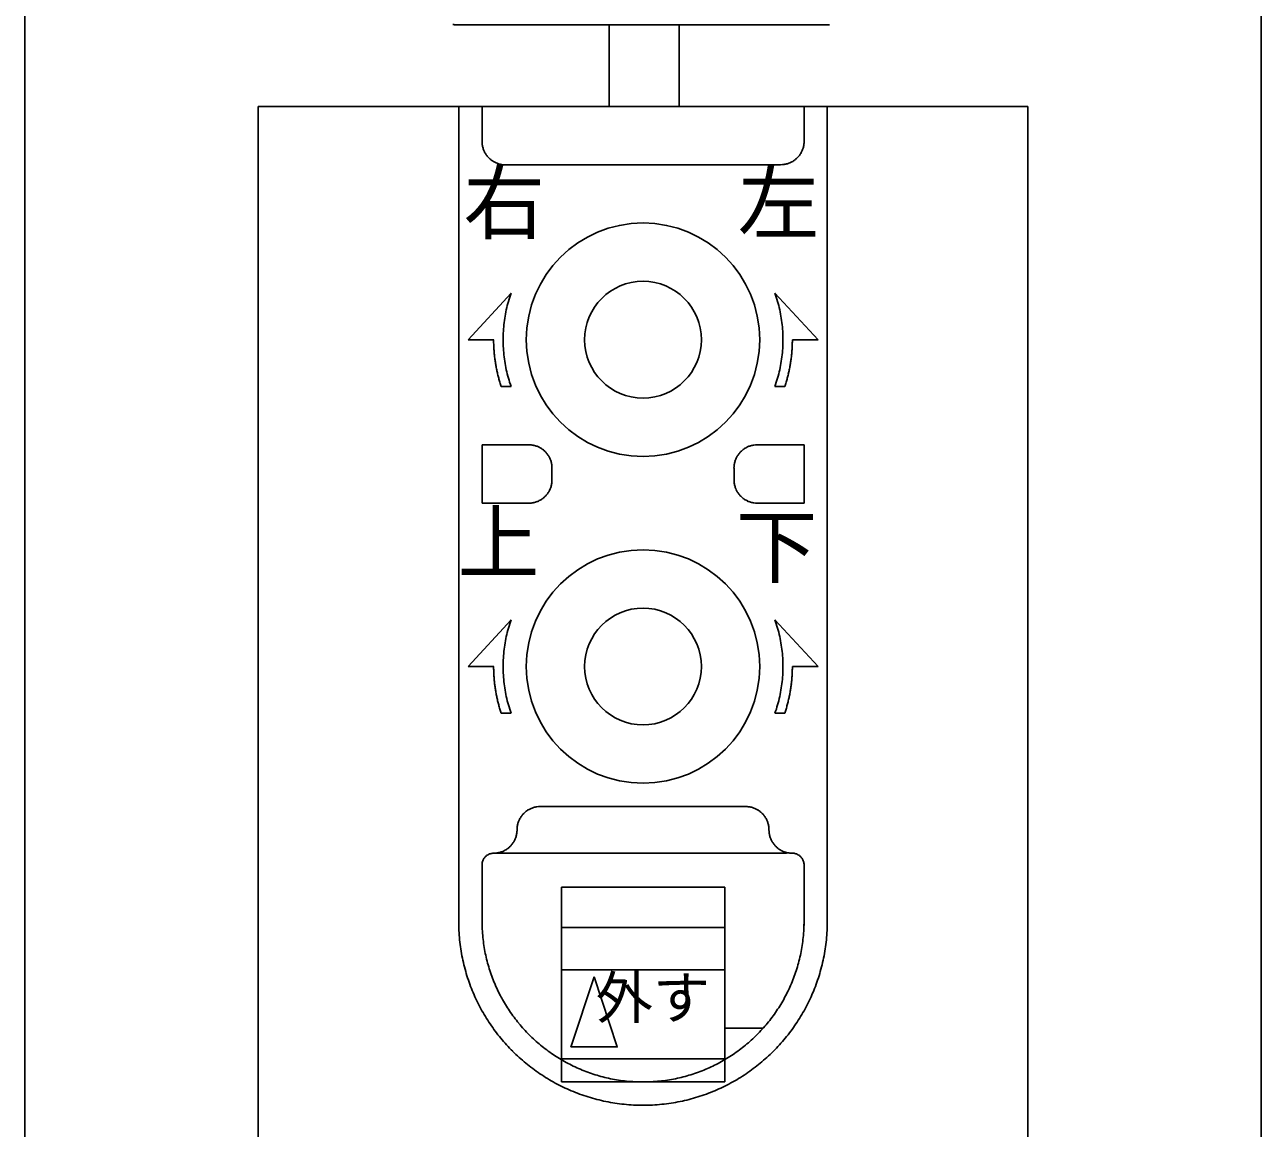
# Model space of a CAD drawing. Units: millimetres at full size; details may follow other scales. Extents: x -800 to 800, y -560 to 560.
# Drawn here: x -183.2 to -130.2, y 333.2 to 380.5 of the extents above; entities that cross this region are included whole.
import ezdxf
from ezdxf.enums import TextEntityAlignment as Align

# ---------------------------------------------------------------- set-up
doc = ezdxf.new("R2010")
doc.units = ezdxf.units.MM
doc.header["$LTSCALE"] = 4
doc.layers.add('2-0', color=7, linetype='Continuous', lineweight=25)
doc.styles.add('ＭＳ ゴシック', font='')
doc.styles.get('ＭＳ ゴシック').set_extended_font_data('MS Gothic')

msp = doc.modelspace()

# ---------------------------------------------------------------- linework, layer by layer
at = {"layer": '2-0'}
for p, q in [((-183.234, 166), (-183.234, 421)), ((-130.238, 166), (-130.238, 421)), ((-164.735, 380.503), (-148.738, 380.503)), ((-158.186, 380.503), (-158.186, 377.002)), ((-155.184, 380.503), (-155.184, 377.002)), ((-173.234, 377.007), (-140.238, 377.007)), ((-173.234, 166), (-173.234, 377.002)), ((-164.636, 341.909), (-164.636, 377.007)), ((-164.636, 377.007), (-148.836, 377.007)), ((-163.634, 377.007), (-163.634, 375.508)), ((-149.834, 375.508), (-149.834, 377.007)), ((-148.836, 341.909), (-148.836, 377.007)), ((-140.238, 377.002), (-140.238, 166)), ((-162.637, 374.506), (-150.836, 374.506)), ((-164.234, 367.009), (-162.391, 369.008)), ((-151.082, 369.008), (-149.234, 367.009)), ((-164.234, 367.009), (-163.135, 367.009)), ((-150.335, 367.009), (-149.234, 367.009)), ((-162.815, 365.007), (-162.391, 365.007)), ((-151.082, 365.007), (-150.657, 365.007)), ((-163.634, 360.006), (-163.634, 362.506)), ((-163.634, 362.506), (-161.635, 362.506)), ((-151.838, 362.506), (-149.834, 362.506)), ((-149.834, 362.506), (-149.834, 360.006)), ((-160.637, 361.005), (-160.637, 361.509)), ((-152.835, 361.509), (-152.835, 361.005)), ((-163.634, 360.006), (-161.635, 360.006)), ((-151.838, 360.006), (-149.834, 360.006)), ((-164.234, 353.007), (-162.391, 355.007)), ((-151.082, 355.007), (-149.234, 353.007)), ((-164.234, 353.007), (-163.135, 353.007)), ((-150.335, 353.007), (-149.234, 353.007)), ((-162.815, 351.007), (-162.391, 351.007)), ((-151.082, 351.007), (-150.657, 351.007)), ((-161.138, 347.008), (-152.339, 347.008)), ((-163.138, 345.009), (-150.585, 345.009)), ((-163.634, 341.909), (-163.634, 344.508)), ((-149.834, 344.508), (-149.834, 341.909)), ((-153.234, 343.555), (-160.234, 343.555)), ((-153.234, 343.555), (-153.234, 336.201)), ((-160.234, 341.824), (-153.234, 341.824)), ((-153.234, 340.007), (-160.234, 340.007)), ((-158.834, 339.708), (-159.836, 336.704)), ((-153.234, 337.507), (-151.592, 337.507)), ((-160.234, 336.201), (-153.234, 336.201)), ((-153.234, 336.201), (-153.234, 335.207)), ((-160.234, 335.207), (-153.234, 335.207))]:
    msp.add_line(p, q, dxfattribs=at)
for points in [[(-160.234, 335.207), (-160.234, 336.201), (-160.234, 343.555)], [(-159.836, 336.706), (-157.837, 336.706), (-158.834, 339.71)]]:
    msp.add_lwpolyline(points, dxfattribs=at)
for centre, radius in [((-156.736, 367.009), 5.001), ((-156.736, 367.009), 2.501), ((-156.736, 353.007), 5.001), ((-156.736, 353.007), 2.501)]:
    msp.add_circle(centre, radius, dxfattribs=at)
for centre, radius, start, end in [((-164.735, 381.513), 1.012, 261.5897, 270.0173), ((-162.616, 375.508), 1.018, 179.9839, 188.3648), ((-162.631, 375.506), 1.003, 188.376, 196.6689), ((-162.633, 375.505), 1.001, 196.6751, 204.8421), ((-150.827, 375.508), 0.995, 334.9042, 343.1417), ((-150.827, 375.508), 0.996, 343.1491, 351.5299), ((-150.842, 375.51), 1.01, 351.5426, 0.0172), ((-162.63, 375.507), 1.005, 204.8438, 212.8903), ((-162.627, 375.509), 1.008, 212.8888, 220.854), ((-162.627, 375.508), 1.008, 220.8509, 228.7952), ((-162.63, 375.505), 1.003, 228.7921, 236.7831), ((-150.842, 375.517), 1.012, 302.9572, 310.9074), ((-150.843, 375.518), 1.014, 310.9038, 318.834), ((-150.839, 375.515), 1.01, 318.8307, 326.8115), ((-150.833, 375.511), 1.002, 326.8102, 334.9017), ((-162.635, 375.498), 0.995, 236.7818, 244.879), ((-162.638, 375.49), 0.987, 244.8811, 253.1221), ((-162.638, 375.489), 0.986, 253.129, 261.5152), ((-162.637, 375.501), 0.998, 261.5275, 270.0151), ((-150.836, 375.511), 1.005, 269.9883, 278.4212), ((-150.835, 375.502), 0.996, 278.4318, 286.7479), ((-150.835, 375.505), 0.999, 286.7532, 294.9224), ((-150.838, 375.512), 1.006, 294.9232, 302.9595), ((-156.676, 366.998), 6.057, 160.6211, 164.1586), ((-156.75, 366.995), 6.015, 15.9891, 19.5549), ((-156.691, 367.003), 6.042, 164.1589, 167.6882), ((-156.729, 367.001), 5.994, 12.429, 15.9888), ((-156.709, 367.006), 6.023, 171.2109, 174.7283), ((-156.702, 367.005), 6.031, 167.6884, 171.2108), ((-156.714, 367.004), 5.978, 8.8742, 12.4288), ((-156.704, 367.006), 5.968, 5.3233, 8.874), ((-156.714, 367.007), 6.018, 174.7283, 178.2428), ((-156.697, 367.006), 5.961, 1.7745, 5.3231), ((-156.883, 367.009), 6.255, 180.0006, 181.703), ((-156.853, 367.01), 6.284, 181.7031, 183.3942), ((-156.718, 367.007), 6.015, 178.2429, 181.7571), ((-156.72, 367.007), 6.013, 181.7572, 185.2738), ((-156.691, 367.007), 5.955, 354.6748, 358.2255), ((-156.693, 367.007), 5.957, 358.2257, 1.7743), ((-156.619, 367.01), 6.284, 356.6058, 358.2969), ((-156.59, 367.009), 6.255, 358.297, 359.9994), ((-156.818, 367.012), 6.32, 183.3943, 185.0733), ((-156.777, 367.015), 6.361, 185.0734, 186.7398), ((-156.732, 367.021), 6.407, 186.7399, 188.3931), ((-156.72, 367.007), 6.013, 185.2739, 188.7954), ((-156.693, 367.007), 5.957, 351.1196, 354.6746), ((-156.741, 367.021), 6.407, 351.6069, 353.2601), ((-156.695, 367.015), 6.361, 353.2602, 354.9266), ((-156.655, 367.012), 6.32, 354.9267, 356.6057), ((-156.682, 367.028), 6.457, 188.3932, 190.0327), ((-156.627, 367.038), 6.512, 190.0328, 191.6585), ((-156.57, 367.05), 6.571, 191.6585, 193.27), ((-156.718, 367.007), 6.015, 188.7955, 192.3241), ((-156.712, 367.008), 6.021, 192.3243, 195.8619), ((-156.709, 367.01), 5.973, 343.9903, 347.5583), ((-156.699, 367.008), 5.963, 347.5586, 351.1194), ((-156.903, 367.05), 6.571, 346.73, 348.3415), ((-156.845, 367.038), 6.512, 348.3415, 349.9672), ((-156.791, 367.028), 6.457, 349.9673, 351.6068), ((-156.509, 367.064), 6.633, 193.2701, 194.8673), ((-156.446, 367.081), 6.699, 194.8674, 196.4503), ((-156.38, 367.1), 6.767, 196.4503, 198.0189), ((-156.702, 367.011), 6.032, 195.8622, 199.4097), ((-156.725, 367.015), 5.989, 340.4142, 343.99), ((-157.092, 367.1), 6.767, 341.981, 343.5497), ((-157.027, 367.081), 6.699, 343.5497, 345.1326), ((-156.963, 367.064), 6.633, 345.1327, 346.7299), ((-161.634, 361.491), 1.015, 81.6221, 90.0204), ((-161.631, 361.511), 0.995, 73.2717, 81.6098), ((-151.84, 361.516), 0.99, 98.4412, 106.7854), ((-151.838, 361.503), 1.003, 89.985, 98.4295), ((-161.63, 361.516), 0.99, 65.0356, 73.264), ((-161.631, 361.514), 0.992, 56.9213, 65.0324), ((-161.633, 361.511), 0.996, 48.9004, 56.9215), ((-161.635, 361.509), 0.999, 40.9213, 48.9024), ((-161.634, 361.509), 0.998, 32.923, 40.9235), ((-161.632, 361.511), 0.995, 24.8499, 32.9239), ((-151.839, 361.508), 0.997, 146.935, 155.0027), ((-151.834, 361.504), 1.003, 138.9652, 146.9366), ((-151.832, 361.502), 1.006, 131.0315, 138.9685), ((-151.833, 361.504), 1.003, 123.0634, 131.0348), ((-151.837, 361.51), 0.997, 114.9973, 123.065), ((-151.84, 361.516), 0.991, 106.7919, 114.9955), ((-161.629, 361.512), 0.992, 16.6652, 24.8478), ((-161.633, 361.511), 0.996, 8.3642, 16.6589), ((-161.649, 361.509), 1.012, 359.9832, 8.3532), ((-151.833, 361.509), 1.003, 171.5705, 180.015), ((-151.845, 361.51), 0.99, 163.2146, 171.5588), ((-151.845, 361.51), 0.991, 155.0045, 163.2081), ((-161.656, 361.005), 1.019, 351.6768, 0.0181), ((-151.825, 361.005), 1.01, 179.9837, 188.3992), ((-161.635, 361.003), 0.999, 319.1261, 327.1327), ((-161.634, 361.002), 0.997, 327.1321, 335.2062), ((-161.633, 361.001), 0.996, 335.2085, 343.3829), ((-161.638, 361.003), 1.001, 343.3893, 351.6659), ((-151.84, 361.003), 0.995, 188.4109, 196.7369), ((-151.841, 361.003), 0.994, 196.7435, 204.939), ((-151.837, 361.005), 0.999, 204.941, 213.0088), ((-151.833, 361.008), 1.004, 213.0075, 220.9852), ((-161.634, 361.02), 1.015, 269.9793, 278.3795), ((-161.631, 361), 0.994, 278.3919, 286.7357), ((-161.63, 360.994), 0.989, 286.7435, 294.9809), ((-161.631, 360.996), 0.991, 294.9843, 303.1064), ((-161.633, 361), 0.995, 303.1064, 311.1389), ((-161.635, 361.003), 0.998, 311.1371, 319.1281), ((-151.831, 361.009), 1.005, 220.9821, 228.9289), ((-151.834, 361.006), 1.002, 228.9259, 236.9087), ((-151.837, 361.001), 0.996, 236.9073, 244.986), ((-151.84, 360.995), 0.99, 244.9879, 253.2005), ((-151.84, 360.995), 0.99, 253.2071, 261.5571), ((-151.838, 361.008), 1.002, 261.5688, 270.0154), ((-156.732, 353.009), 6, 164.1214, 167.668), ((-156.732, 353.009), 6, 160.5599, 164.1212), ((-156.695, 353.006), 5.958, 16.0268, 19.6166), ((-156.689, 353.008), 5.953, 12.4494, 16.0265), ((-156.729, 353.009), 6.003, 167.6681, 171.2019), ((-156.687, 353.008), 5.951, 8.8832, 12.4493), ((-156.721, 353.008), 6.011, 174.7257, 178.2429), ((-156.725, 353.008), 6.007, 171.2019, 174.7257), ((-156.688, 353.008), 5.952, 5.3258, 8.8831), ((-156.69, 353.008), 5.954, 1.7744, 5.3258), ((-156.918, 353.007), 6.219, 180.0008, 181.7079), ((-156.718, 353.008), 6.015, 178.2429, 181.7571), ((-156.693, 353.008), 5.956, 358.2256, 1.7744), ((-156.554, 353.007), 6.219, 358.2921, 359.9992), ((-156.879, 353.008), 6.258, 181.708, 183.4019), ((-156.835, 353.011), 6.302, 183.402, 185.0824), ((-156.788, 353.015), 6.35, 185.0824, 186.749), ((-156.716, 353.008), 6.017, 181.7571, 185.2722), ((-156.715, 353.008), 6.018, 185.2722, 188.7918), ((-156.699, 353.008), 5.962, 351.1233, 354.6763), ((-156.695, 353.008), 5.959, 354.6764, 358.2256), ((-156.685, 353.015), 6.35, 353.2511, 354.9176), ((-156.637, 353.011), 6.302, 354.9176, 356.598), ((-156.593, 353.008), 6.258, 356.5981, 358.292), ((-156.736, 353.021), 6.402, 186.749, 188.4014), ((-156.681, 353.029), 6.457, 188.4015, 190.0396), ((-156.624, 353.039), 6.516, 190.0397, 191.6636), ((-156.714, 353.008), 6.019, 188.7918, 192.3194), ((-156.703, 353.009), 5.967, 347.5634, 351.1232), ((-156.848, 353.039), 6.516, 348.3364, 349.9603), ((-156.791, 353.029), 6.457, 349.9604, 351.5985), ((-156.736, 353.021), 6.402, 351.5986, 353.251), ((-156.565, 353.052), 6.576, 191.6636, 193.2733), ((-156.504, 353.066), 6.639, 193.2733, 194.8689), ((-156.712, 353.009), 6.021, 192.3194, 195.8578), ((-156.709, 353.01), 5.973, 343.9944, 347.5633), ((-156.969, 353.066), 6.639, 345.1311, 346.7267), ((-156.908, 353.052), 6.576, 346.7267, 348.3364), ((-156.442, 353.083), 6.703, 194.8689, 196.4507), ((-156.379, 353.101), 6.769, 196.4507, 198.0189), ((-156.707, 353.01), 6.026, 195.858, 199.4093), ((-156.719, 353.013), 5.984, 340.4145, 343.9942), ((-157.094, 353.101), 6.769, 341.9811, 343.5493), ((-157.031, 353.083), 6.703, 343.5493, 345.1311), ((-161.131, 346.006), 1.005, 139.1139, 147.1037), ((-161.131, 346.006), 1.004, 131.15, 139.1164), ((-161.134, 346.009), 1, 123.147, 131.1526), ((-161.138, 346.015), 0.994, 115.0474, 123.148), ((-161.14, 346.02), 0.988, 106.8146, 115.0452), ((-161.14, 346.02), 0.988, 98.4463, 106.8078), ((-161.138, 346.006), 1.002, 89.984, 98.4344), ((-152.339, 345.991), 1.017, 81.6276, 90.0182), ((-152.336, 346.009), 0.999, 73.2965, 81.6159), ((-152.335, 346.013), 0.995, 65.0843, 73.2896), ((-152.336, 346.01), 0.998, 56.9918, 65.0817), ((-152.339, 346.007), 1.002, 48.9859, 56.9925), ((-152.34, 346.005), 1.004, 41.0118, 48.9882), ((-152.338, 346.006), 1.002, 33.0075, 41.0141), ((-161.111, 346.004), 1.024, 171.6607, 180.0188), ((-161.13, 346.007), 1.006, 163.3593, 171.6491), ((-161.135, 346.008), 1.001, 155.1733, 163.3525), ((-161.133, 346.007), 1.002, 147.1029, 155.1709), ((-152.335, 346.009), 0.998, 24.9183, 33.0082), ((-152.332, 346.01), 0.995, 16.7104, 24.9157), ((-152.336, 346.009), 0.999, 8.3841, 16.7035), ((-152.354, 346.006), 1.017, 359.9818, 8.3724), ((-163.132, 346.007), 0.996, 326.9358, 335.0256), ((-163.128, 346.006), 0.992, 335.0279, 343.2414), ((-163.13, 346.006), 0.994, 343.2482, 351.5858), ((-163.145, 346.008), 1.01, 351.5975, 0.0169), ((-150.334, 346.006), 1.003, 179.9857, 188.4284), ((-150.345, 346.004), 0.992, 188.4398, 196.7803), ((-150.344, 346.005), 0.992, 196.7865, 204.9876), ((-150.339, 346.007), 0.999, 204.9892, 213.0573), ((-163.138, 344.502), 0.506, 89.9761, 98.3898), ((-163.137, 346.026), 1.017, 269.9821, 278.3708), ((-163.135, 346.009), 1, 278.3824, 286.6961), ((-163.134, 346.005), 0.996, 286.7029, 294.8992), ((-163.135, 346.008), 0.999, 294.9016, 302.9805), ((-163.137, 346.011), 1.003, 302.9797, 310.9749), ((-163.138, 346.012), 1.004, 310.9723, 318.9389), ((-163.136, 346.01), 1.002, 318.9363, 326.9367), ((-150.333, 346.011), 1.005, 213.0557, 221.0314), ((-150.331, 346.013), 1.008, 221.0282, 228.9728), ((-150.332, 346.011), 1.006, 228.9697, 236.9505), ((-150.335, 346.006), 1, 236.9493, 245.025), ((-150.338, 346.002), 0.996, 245.0273, 253.2341), ((-150.337, 346.004), 0.997, 253.2411, 261.5793), ((-150.335, 346.019), 1.012, 261.5913, 270.017), ((-150.335, 344.513), 0.496, 81.5238, 90.0073), ((-163.116, 344.508), 0.518, 171.7856, 180.0204), ((-163.127, 344.509), 0.507, 163.5781, 171.7756), ((-163.132, 344.511), 0.501, 155.4452, 163.5721), ((-163.134, 344.512), 0.499, 147.3849, 155.4428), ((-163.136, 344.512), 0.498, 139.3665, 147.385), ((-163.137, 344.514), 0.496, 131.3425, 139.3677), ((-163.139, 344.516), 0.493, 123.2621, 131.3433), ((-163.14, 344.518), 0.49, 115.0842, 123.2608), ((-163.141, 344.518), 0.49, 106.7919, 115.0796), ((-163.139, 344.514), 0.494, 98.403, 106.783), ((-150.335, 344.514), 0.495, 73.1824, 81.5136), ((-150.336, 344.51), 0.499, 65.0223, 73.178), ((-150.338, 344.505), 0.504, 57.0192, 65.0226), ((-150.34, 344.502), 0.508, 49.1145, 57.0226), ((-150.341, 344.501), 0.509, 41.2306, 49.1193), ((-150.339, 344.503), 0.506, 33.2861, 41.2349), ((-150.334, 344.506), 0.501, 25.211, 33.2882), ((-150.33, 344.508), 0.496, 16.9621, 25.2091), ((-150.328, 344.508), 0.494, 8.5371, 16.9548), ((-150.333, 344.508), 0.5, 359.9853, 8.5238), ((-156.615, 342.107), 8.021, 179.9975, 182.9015), ((-156.63, 342.107), 7.004, 179.9976, 182.9022), ((-156.838, 342.107), 7.004, 357.0977, 0.0024), ((-156.868, 342.107), 8.031, 357.102, 0.0025), ((-156.686, 342.104), 7.95, 182.9022, 185.8011), ((-156.737, 342.099), 7.898, 185.8017, 188.6921), ((-156.691, 342.104), 6.943, 182.9028, 185.8021), ((-156.735, 342.1), 6.899, 185.8026, 188.693), ((-156.732, 342.1), 6.898, 351.3064, 354.1971), ((-156.777, 342.104), 6.943, 354.1977, 357.0971), ((-156.743, 342.098), 7.906, 351.3176, 354.2051), ((-156.795, 342.104), 7.959, 354.2057, 357.1014), ((-156.772, 342.093), 7.863, 188.6926, 191.5716), ((-156.764, 342.095), 6.869, 188.6935, 191.572), ((-156.703, 342.095), 6.868, 348.4269, 351.306), ((-156.707, 342.093), 7.87, 348.4406, 351.3171), ((-156.793, 342.089), 7.842, 191.572, 194.4373), ((-156.781, 342.092), 6.852, 191.5724, 194.437), ((-156.788, 342.09), 6.845, 194.4373, 197.2864), ((-156.678, 342.09), 6.843, 342.7113, 345.561), ((-156.685, 342.092), 6.851, 345.5613, 348.4265), ((-156.685, 342.089), 7.848, 345.577, 348.4402), ((-156.801, 342.087), 7.833, 194.4376, 197.2876), ((-156.801, 342.087), 7.834, 197.2878, 200.1216), ((-156.787, 342.091), 6.846, 197.2866, 200.1192), ((-156.78, 342.093), 6.854, 200.1194, 202.9352), ((-156.686, 342.093), 6.852, 337.0607, 339.8774), ((-156.679, 342.09), 6.844, 339.8776, 342.711), ((-156.674, 342.086), 7.837, 339.8956, 342.7281), ((-156.675, 342.086), 7.837, 342.7284, 345.5767), ((-156.793, 342.09), 7.842, 200.1218, 202.9391), ((-156.769, 342.098), 6.866, 202.9353, 205.7348), ((-156.697, 342.098), 6.864, 334.2601, 337.0605), ((-156.68, 342.088), 7.843, 337.079, 339.8954), ((-156.781, 342.095), 7.855, 202.9392, 205.7402), ((-156.767, 342.102), 7.871, 205.7403, 208.5258), ((-156.755, 342.104), 6.881, 205.7348, 208.5187), ((-156.741, 342.112), 6.896, 208.5187, 211.2883), ((-156.724, 342.112), 6.894, 328.7045, 331.4751), ((-156.71, 342.104), 6.878, 331.4752, 334.2601), ((-156.705, 342.099), 7.87, 331.4926, 334.2782), ((-156.691, 342.093), 7.855, 334.2782, 337.0788), ((-156.751, 342.111), 7.889, 208.5258, 211.2972), ((-156.728, 342.12), 6.912, 211.2882, 214.0453), ((-156.717, 342.128), 6.926, 214.0452, 216.7919), ((-156.749, 342.128), 6.924, 323.1985, 325.9463), ((-156.738, 342.12), 6.91, 325.9463, 328.7045), ((-156.719, 342.107), 7.886, 328.7208, 331.4926), ((-156.736, 342.12), 7.907, 211.2971, 214.056), ((-156.723, 342.129), 7.923, 214.056, 216.8045), ((-156.707, 342.135), 6.937, 216.7918, 219.5304), ((-156.701, 342.14), 6.945, 219.5303, 222.2634), ((-156.765, 342.14), 6.944, 317.7248, 320.459), ((-156.759, 342.134), 6.935, 320.4589, 323.1986), ((-156.746, 342.124), 7.918, 323.2117, 325.9612), ((-156.734, 342.116), 7.903, 325.9612, 328.7208), ((-156.712, 342.137), 7.936, 216.8044, 219.5447), ((-156.705, 342.143), 7.945, 219.5446, 222.2795), ((-156.698, 342.142), 6.949, 222.2633, 224.9937), ((-156.699, 342.142), 6.949, 224.9935, 227.7239), ((-156.768, 342.143), 6.948, 312.2623, 314.9937), ((-156.768, 342.143), 6.948, 314.9935, 317.7249), ((-156.762, 342.137), 7.939, 317.7336, 320.4701), ((-156.756, 342.131), 7.93, 320.47, 323.2117), ((-156.701, 342.146), 7.95, 222.2793, 225.0113), ((-156.702, 342.139), 6.944, 227.7238, 230.4571), ((-156.707, 342.132), 6.936, 230.4569, 233.1958), ((-156.714, 342.123), 6.924, 233.1957, 235.9426), ((-156.754, 342.125), 6.926, 304.0415, 306.789), ((-156.761, 342.134), 6.937, 306.7889, 309.5284), ((-156.766, 342.14), 6.944, 309.5283, 312.2624), ((-156.766, 342.14), 7.943, 314.9999, 317.7337), ((-156.701, 342.146), 7.951, 225.0111, 227.743), ((-156.704, 342.143), 7.947, 227.7429, 230.4773), ((-156.709, 342.136), 7.938, 230.4772, 233.217), ((-156.722, 342.111), 6.91, 235.9426, 238.7), ((-156.73, 342.097), 6.894, 238.7, 241.4701), ((-156.738, 342.083), 6.877, 241.4701, 244.2546), ((-156.732, 342.087), 6.882, 295.7293, 298.5136), ((-156.739, 342.101), 6.897, 298.5136, 301.2838), ((-156.747, 342.114), 6.912, 301.2838, 304.0416), ((-156.757, 342.13), 7.931, 306.7879, 309.5299), ((-156.763, 342.137), 7.939, 309.5297, 312.2663), ((-156.766, 342.14), 7.943, 312.2662, 315.0001), ((-156.717, 342.127), 7.926, 233.2169, 235.9646), ((-156.725, 342.114), 7.91, 235.9645, 238.7224), ((-156.745, 342.069), 6.862, 244.2546, 247.0548), ((-156.75, 342.058), 6.85, 247.0549, 249.8715), ((-156.753, 342.05), 6.841, 249.8717, 252.7052), ((-156.753, 342.048), 6.84, 252.7055, 255.5556), ((-156.718, 342.057), 6.849, 284.4319, 287.2806), ((-156.719, 342.058), 6.849, 287.2808, 290.1133), ((-156.721, 342.064), 6.856, 290.1135, 292.9294), ((-156.725, 342.075), 6.867, 292.9295, 295.7292), ((-156.742, 342.108), 7.904, 301.2782, 304.0382), ((-156.75, 342.121), 7.918, 304.0381, 306.788), ((-156.734, 342.099), 7.893, 238.7224, 241.4925), ((-156.742, 342.084), 7.876, 241.4925, 244.2767), ((-156.749, 342.07), 7.86, 244.2767, 247.0762), ((-156.752, 342.055), 6.846, 255.5559, 258.4216), ((-156.748, 342.071), 6.863, 258.4221, 261.3019), ((-156.744, 342.1), 6.892, 261.3024, 264.1942), ((-156.739, 342.143), 6.936, 264.1947, 267.0955), ((-156.736, 342.204), 6.996, 267.0961, 270.0024), ((-156.736, 342.219), 7.012, 269.9975, 272.9006), ((-156.733, 342.158), 6.95, 272.9012, 275.7991), ((-156.728, 342.113), 6.905, 275.7997, 278.6889), ((-156.724, 342.083), 6.875, 278.6894, 281.5672), ((-156.72, 342.065), 6.856, 281.5676, 284.4316), ((-156.72, 342.067), 7.857, 292.9192, 295.7201), ((-156.726, 342.081), 7.872, 295.7202, 298.5061), ((-156.734, 342.095), 7.888, 298.5061, 301.2783), ((-156.754, 342.058), 7.847, 247.0763, 249.8918), ((-156.757, 342.051), 7.84, 249.892, 252.724), ((-156.757, 342.051), 7.839, 252.7242, 255.5723), ((-156.755, 342.06), 7.848, 255.5726, 258.4359), ((-156.717, 342.064), 7.853, 281.5573, 284.4205), ((-156.714, 342.053), 7.842, 284.4208, 287.2692), ((-156.713, 342.052), 7.84, 287.2695, 290.1022), ((-156.715, 342.057), 7.846, 290.1024, 292.9191), ((-156.75, 342.08), 7.869, 258.4363, 261.3133), ((-156.745, 342.115), 7.904, 261.3138, 264.2022), ((-156.74, 342.166), 7.956, 264.2027, 267.0997), ((-156.737, 342.237), 8.027, 267.1003, 270.0024), ((-156.736, 342.252), 8.042, 269.9975, 272.897), ((-156.732, 342.178), 7.968, 272.8976, 275.7926), ((-156.727, 342.124), 7.914, 275.7931, 278.6802), ((-156.721, 342.087), 7.876, 278.6807, 281.5569)]:
    msp.add_arc(centre, radius, start, end, dxfattribs=at)

# ---------------------------------------------------------------- texts
at = {"layer": '2-0', "style": 'ＭＳ ゴシック'}
for s, height, p in [('右', 2.566, (-164.436, 370.826)), ('左', 2.566, (-152.675, 370.826)), ('上', 2.566, (-164.68, 356.275)), ('下', 2.566, (-152.756, 356.09)), ('外す', 1.796, (-158.76, 337.38))]:
    msp.add_text(s, height=height, dxfattribs=at).set_placement(p, align=Align.BOTTOM_LEFT)

doc.saveas('drawing.dxf')
